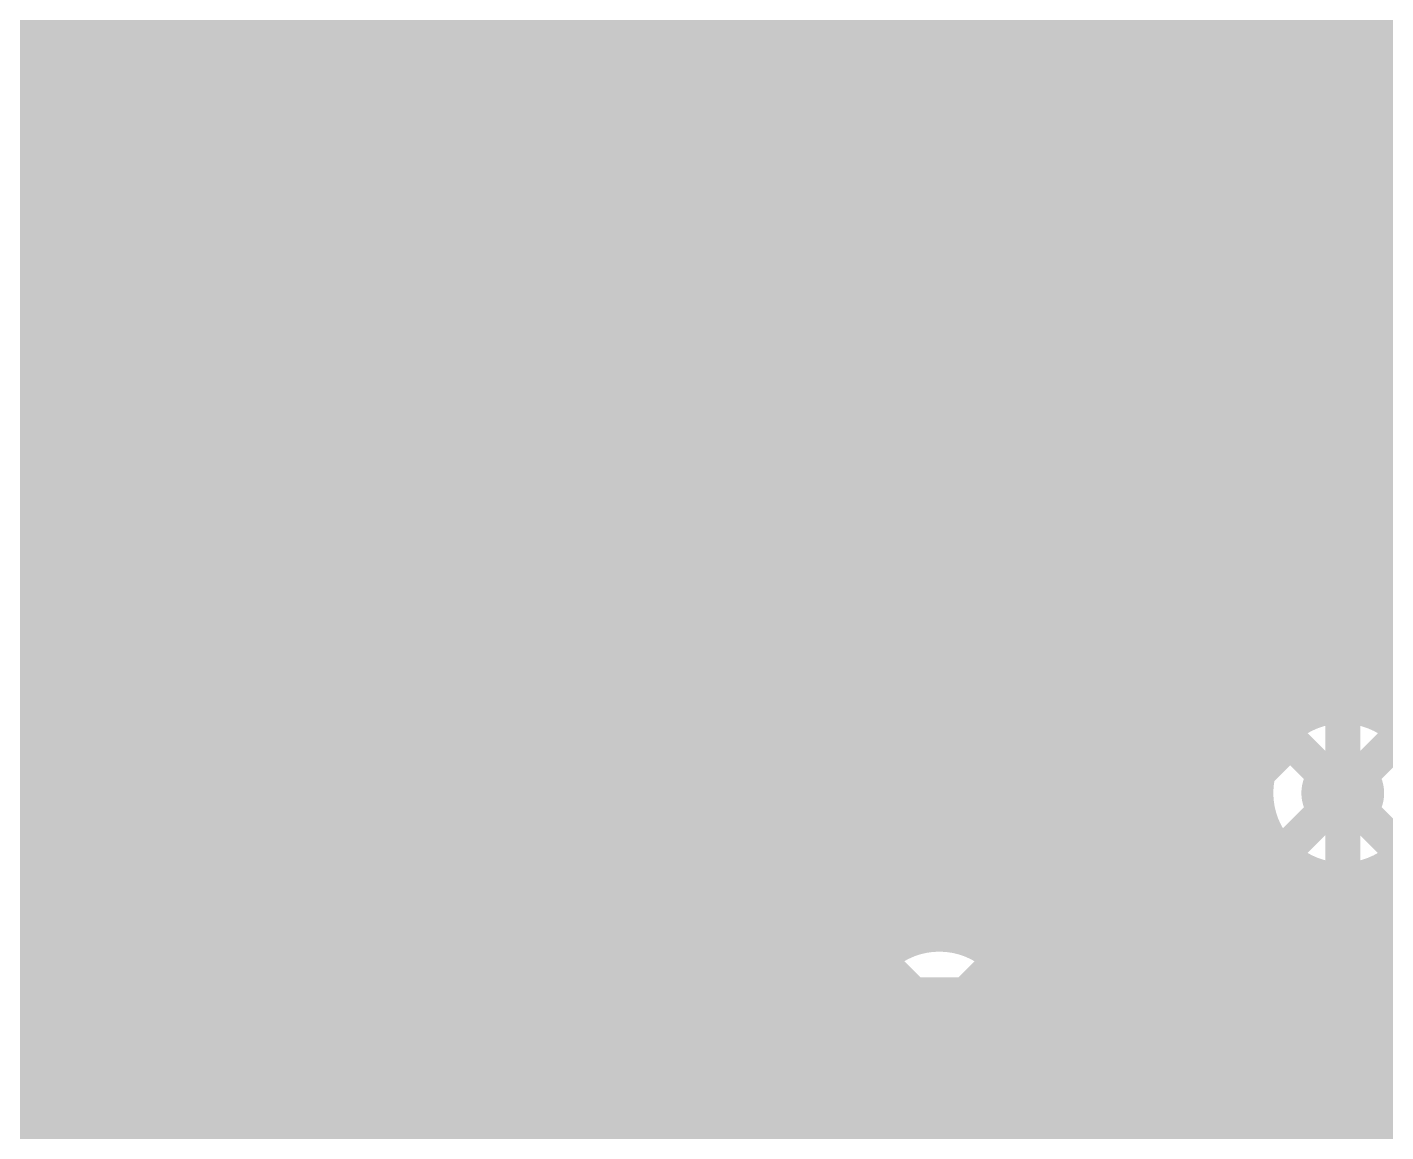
# Model space of a CAD drawing. Extents: x -3 to 92, y -53 to 125.
# Drawn here: x 30.22 to 40.06, y 110.45 to 118.45 of the extents above; entities that cross this region are included whole.
import ezdxf

# ---------------------------------------------------------------- set-up
doc = ezdxf.new("R2010")
doc.units = 0
doc.header["$MEASUREMENT"] = 0
doc.layers.get('0').update_dxf_attribs({"linetype": 'CONTINUOUS'})
for name, color, linetype in [('23-325-0_AST', 7, 'CONTINUOUS'), ('23-325-0_BOT', 7, 'CONTINUOUS'), ('23-325-0_DRD', 2, 'CONTINUOUS'), ('23-325-0_IN1', 4, 'CONTINUOUS'), ('23-325-0_IN2', 3, 'CONTINUOUS'), ('23-325-0_SMT', 10, 'CONTINUOUS'), ('23-325-0_SPT', 14, 'CONTINUOUS'), ('23-325-0_SST', 9, 'CONTINUOUS'), ('23-325-0_TOP', 12, 'CONTINUOUS'), ('THRUHOLE_TAP', 8, 'CONTINUOUS')]:
    doc.layers.add(name, color=color, linetype=linetype)

# ---------------------------------------------------------------- blocks, each defined once
blk = doc.blocks.new('ROUND_68')
at = {"const_width": 0.29972}
blk.add_lwpolyline([(-0.14986, 0, 1), (0.14986, 0, 1)], format="xyb", close=True, dxfattribs=at)
blk = doc.blocks.new('ROUND_78')
at = {"const_width": 0.29972}
blk.add_lwpolyline([(-0.14986, 0, 1), (0.14986, 0, 1)], format="xyb", close=True, dxfattribs=at)
blk = doc.blocks.new('RECTANGLE_81')
blk.add_solid([(0.40005, 0.29972), (0.40005, -0.29972), (-0.40005, 0.29972), (-0.40005, -0.29972)])
blk = doc.blocks.new('RECTANGLE_44')
blk.add_solid([(0.35052, 0.25019), (0.35052, -0.25019), (-0.35052, 0.25019), (-0.35052, -0.25019)])
blk = doc.blocks.new('ROUND_84')
at = {"const_width": 0.10033}
blk.add_lwpolyline([(-0.050164, 0, 1), (0.050164, 0, 1)], format="xyb", close=True, dxfattribs=at)

msp = doc.modelspace()

# ---------------------------------------------------------------- linework, layer by layer
at = {"layer": '23-325-0_AST'}
for points, const_width in [([(39.116, 118.491), (39.116, 118.01602), (38.43782, 118.25478), (38.43782, 118.37162), (39.45382, 118.37162)], 0.1524), ([(35.13582, 117.94998), (35.13582, 118.30558), (35.306, 118.364), (35.47618, 118.364), (35.64382, 118.30558), (35.64382, 117.94998), (35.47618, 117.88902), (35.306, 117.88902), (34.62782, 118.12778)], 0.1524), ([(37.38118, 117.88902), (37.54882, 117.94998), (37.54882, 118.30558), (37.38118, 118.364), (37.04082, 118.364), (36.87318, 118.24462), (36.87318, 117.88902), (36.53282, 117.88902), (36.53282, 118.364)], 0.1524), ([(31.19882, 118.17858), (31.03118, 118.237), (30.861, 118.237), (30.69082, 118.17858), (30.69082, 117.82298), (30.861, 117.76202), (31.03118, 117.76202), (31.19882, 117.82298), (31.19882, 118.17858), (31.369, 118.237), (31.53918, 118.237), (31.70682, 118.17858), (31.70682, 117.82298), (31.53918, 117.76202), (31.369, 117.76202), (31.19882, 117.82298)], 0.1524), ([(33.73882, 117.8814), (32.72282, 118.237), (32.72282, 117.76202)], 0.1524), ([(38.608, 117.6528), (38.43782, 117.59438), (38.43782, 117.23878), (38.608, 117.17782), (38.77818, 117.17782), (38.94582, 117.23878), (38.94582, 117.59438), (39.116, 117.6528), (39.28618, 117.6528), (39.45382, 117.59438), (39.45382, 117.23878), (39.28618, 117.17782)], 0.1524), ([(34.798, 117.5258), (34.62782, 117.46738), (34.62782, 117.11178), (34.798, 117.05082), (34.96818, 117.05082), (35.13582, 117.11178), (35.13582, 117.46738), (35.306, 117.5258), (35.47618, 117.5258), (35.64382, 117.46738), (35.64382, 117.11178), (35.47618, 117.05082)], 0.1524), ([(36.703, 117.5258), (36.53282, 117.46738), (36.53282, 117.11178), (36.703, 117.05082), (36.87318, 117.05082), (37.04082, 117.11178), (37.04082, 117.46738), (37.211, 117.5258), (37.38118, 117.5258), (37.54882, 117.46738), (37.54882, 117.11178), (37.38118, 117.05082)], 0.1524), ([(30.861, 117.3988), (30.69082, 117.34038), (30.69082, 116.98478), (30.861, 116.92382), (31.03118, 116.92382), (31.19882, 116.98478), (31.19882, 117.34038), (31.369, 117.3988), (31.53918, 117.3988), (31.70682, 117.34038), (31.70682, 116.98478), (31.53918, 116.92382)], 0.1524), ([(32.893, 117.3988), (32.72282, 117.34038), (32.72282, 116.98478), (32.893, 116.92382), (33.06318, 116.92382), (33.23082, 116.98478), (33.23082, 117.34038), (33.401, 117.3988), (33.57118, 117.3988), (33.73882, 117.34038), (33.73882, 116.98478), (33.57118, 116.92382)], 0.1524), ([(38.43782, 116.8146), (38.77818, 116.8146), (39.45382, 116.57838), (38.77818, 116.33962), (38.43782, 116.33962)], 0.1524), ([(34.62782, 116.6876), (34.96818, 116.6876), (35.64382, 116.45138), (34.96818, 116.21262), (34.62782, 116.21262)], 0.1524), ([(36.53282, 116.6876), (36.87318, 116.6876), (37.54882, 116.45138), (36.87318, 116.21262), (36.53282, 116.21262)], 0.1524), ([(30.69082, 116.5606), (31.03118, 116.5606), (31.70682, 116.32438), (31.03118, 116.08562), (30.69082, 116.08562)], 0.1524), ([(32.72282, 116.5606), (33.06318, 116.5606), (33.73882, 116.32438), (33.06318, 116.08562), (32.72282, 116.08562)], 0.1524), ([(38.43782, 115.9764), (38.43782, 115.50142)], 0.1524), ([(34.62782, 115.8494), (34.62782, 115.37442)], 0.1524), ([(36.53282, 115.8494), (36.53282, 115.37442)], 0.1524), ([(30.69082, 115.7224), (30.69082, 115.24742)], 0.1524), ([(32.72282, 115.7224), (32.72282, 115.24742)], 0.1524), ([(39.45382, 115.74018), (38.43782, 115.74018)], 0.1524), ([(35.64382, 115.61318), (34.62782, 115.61318)], 0.1524), ([(37.54882, 115.61318), (36.53282, 115.61318)], 0.1524), ([(31.70682, 115.48618), (30.69082, 115.48618)], 0.1524), ([(33.73882, 115.48618), (32.72282, 115.48618)], 0.1524), ([(30.607, 114.935), (30.607, 113.411), (31.623, 113.411), (31.623, 115.189), (30.734, 115.189), (30.607, 115.062), (30.607, 114.935)], 0.1524), ([(32.512, 114.935), (32.512, 113.411), (33.528, 113.411), (33.528, 115.189), (32.639, 115.189), (32.512, 115.062), (32.512, 114.935)], 0.1524), ([(34.417, 114.935), (34.417, 113.411), (35.433, 113.411), (35.433, 115.189), (34.544, 115.189), (34.417, 115.062), (34.417, 114.935)], 0.1524), ([(36.322, 114.935), (36.322, 113.411), (37.338, 113.411), (37.338, 115.189), (36.449, 115.189), (36.322, 115.062), (36.322, 114.935)], 0.1524), ([(38.227, 114.935), (38.227, 113.411), (39.243, 113.411), (39.243, 115.189), (38.354, 115.189), (38.227, 115.062), (38.227, 114.935)], 0.1524), ([(40.132, 114.935), (40.132, 113.411), (41.148, 113.411), (41.148, 115.189), (40.259, 115.189), (40.132, 115.062), (40.132, 114.935)], 0.1524), ([(34.81578, 110.91418), (34.81578, 111.93018), (34.6964, 111.76)], 0.1524), ([(32.5374, 111.93018), (32.06242, 111.93018)], 0.1524), ([(32.30118, 110.91418), (32.30118, 111.93018)], 0.1524), ([(33.3756, 111.93018), (33.3756, 111.58982), (33.13938, 110.91418), (32.90062, 111.58982), (32.90062, 111.93018)], 0.1524), ([(34.2138, 111.76), (34.15538, 111.93018), (33.79978, 111.93018), (33.73882, 111.76), (33.73882, 111.58982), (33.79978, 111.42218), (34.15538, 111.42218), (34.2138, 111.252), (34.2138, 111.08182), (34.15538, 110.91418), (33.79978, 110.91418), (33.73882, 111.08182)], 0.1524), ([(35.47618, 110.91418), (35.3568, 111.08182), (35.29838, 111.252), (35.29838, 111.58982), (35.3568, 111.76), (35.47618, 111.93018), (35.59302, 111.93018), (35.7124, 111.76), (35.77082, 111.58982), (35.77082, 111.252), (35.7124, 111.08182), (35.59302, 110.91418), (35.47618, 110.91418)], 0.1524), ([(34.93262, 110.91418), (34.6964, 110.91418)], 0.1524), ([(38.354, 110.7186), (42.164, 110.7186), (42.164, 107.696), (37.8206, 107.696), (37.8206, 110.1852), (38.354, 110.7186)], 0.20066)]:
    msp.add_lwpolyline(points, dxfattribs=dict(at, const_width=const_width))
at = {"layer": '23-325-0_BOT', "const_width": 0.254}
for points in [[(30.7594, 124.46), (30.7594, 106.1212)], [(30.988, 124.46), (30.988, 106.1212)], [(31.2166, 124.46), (31.2166, 106.22788)], [(31.4452, 124.46), (31.4452, 106.29138)], [(31.6738, 124.46), (31.6738, 106.26852)], [(31.9024, 124.46), (31.9024, 106.14406)], [(32.131, 124.46), (32.131, 63.6524)], [(32.3596, 124.46), (32.3596, 107.03306)], [(32.5882, 124.46), (32.5882, 107.15752)], [(32.8168, 124.46), (32.8168, 107.18038)], [(33.0454, 124.46), (33.0454, 107.11688)], [(33.274, 124.46), (33.274, 106.92384)], [(33.5026, 124.46), (33.5026, 104.5718)], [(33.7312, 124.46), (33.7312, 62.31636)], [(33.9598, 124.46), (33.9598, 62.54496)], [(34.1884, 124.46), (34.1884, 62.77356)], [(34.417, 124.46), (34.417, 63.00216)], [(34.6456, 124.46), (34.6456, 63.23076)], [(34.8742, 124.46), (34.8742, 63.41364)], [(35.1028, 124.46), (35.1028, 63.4492)], [(35.3314, 124.46), (35.3314, 63.4492)], [(35.56, 124.46), (35.56, 63.4492)], [(35.7886, 124.46), (35.7886, 63.4492)], [(36.0172, 124.46), (36.0172, 63.4492)], [(36.2458, 124.46), (36.2458, 111.48822)], [(36.4744, 124.46), (36.4744, 111.7727)], [(36.703, 124.46), (36.703, 111.86922)], [(36.9316, 124.46), (36.9316, 111.8743)], [(37.1602, 124.46), (37.1602, 111.78794)], [(37.3888, 124.46), (37.3888, 111.54156)], [(37.6174, 124.46), (37.6174, 66.88074)], [(37.846, 124.46), (37.846, 66.92392)], [(38.0746, 124.46), (38.0746, 66.88074)], [(38.3032, 124.46), (38.3032, 66.7258)], [(38.5318, 124.46), (38.5318, 73.8378)], [(38.7604, 124.46), (38.7604, 73.99274)], [(38.989, 124.46), (38.989, 74.05116)], [(39.2176, 124.46), (39.2176, 113.23828)], [(39.4462, 124.46), (39.4462, 113.45418)], [(39.6748, 124.46), (39.6748, 113.52784)], [(39.9034, 124.46), (39.9034, 113.5126)], [(40.132, 124.46), (40.132, 113.40338)], [(30.5308, 120.9929), (30.5308, 106.1212)], [(30.3022, 120.74906), (30.3022, 106.1212)], [(63.06312, 118.4148), (25.3492, 118.4148)], [(62.99962, 118.1862), (27.54122, 118.1862)], [(63.02248, 117.9576), (27.8257, 117.9576)], [(63.1444, 117.729), (27.92222, 117.729)], [(69.81698, 117.5004), (27.9273, 117.5004)], [(79.8068, 117.2718), (27.84094, 117.2718)], [(79.96428, 117.0432), (27.59456, 117.0432)], [(80.14208, 116.8146), (25.3492, 116.8146)], [(80.34274, 116.586), (25.3492, 116.586)], [(80.57134, 116.3574), (25.3492, 116.3574)], [(80.83296, 116.1288), (25.3492, 116.1288)], [(81.13522, 115.9002), (25.3492, 115.9002)], [(81.49336, 115.6716), (25.3492, 115.6716)], [(81.93786, 115.443), (25.3492, 115.443)], [(82.54492, 115.2144), (25.3492, 115.2144)], [(86.233, 114.9858), (25.3492, 114.9858)], [(63.95466, 114.7572), (25.3492, 114.7572)], [(63.80226, 114.5286), (25.3492, 114.5286)], [(63.75908, 114.3), (25.3492, 114.3)], [(63.80226, 114.0714), (25.3492, 114.0714)], [(56.0959, 113.8428), (25.3492, 113.8428)], [(55.85206, 113.6142), (25.3492, 113.6142)], [(39.3446, 113.3856), (25.3492, 113.3856)], [(55.7657, 113.3856), (40.15486, 113.3856)], [(39.17442, 113.157), (25.3492, 113.157)], [(39.12108, 112.9284), (25.3492, 112.9284)], [(39.751, 112.903), (39.751, 74.168), (38.989, 73.406)], [(39.1541, 112.6998), (25.3492, 112.6998)], [(39.2176, 112.56772), (39.2176, 74.27976)], [(39.29126, 112.4712), (25.3492, 112.4712)], [(39.2938, 112.46866), (39.2938, 74.35596)], [(39.2938, 112.2426), (25.3492, 112.2426)], [(39.2938, 112.014), (25.3492, 112.014)], [(36.49472, 111.7854), (25.3492, 111.7854)], [(39.2938, 111.7854), (37.16528, 111.7854)], [(36.27882, 111.5568), (25.3492, 111.5568)], [(39.2938, 111.5568), (37.38118, 111.5568)], [(36.20516, 111.3282), (25.3492, 111.3282)], [(39.2938, 111.3282), (37.45484, 111.3282)], [(36.21786, 111.0996), (25.3492, 111.0996)], [(39.2938, 111.0996), (37.4396, 111.0996)], [(36.2458, 111.01578), (36.2458, 63.4492)], [(37.3888, 110.9599), (37.3888, 66.7258)], [(36.32708, 110.871), (25.3492, 110.871)], [(39.2938, 110.871), (37.33038, 110.871)], [(36.4744, 110.7313), (36.4744, 63.4492)], [(37.1602, 110.71606), (37.1602, 63.17996)], [(36.66998, 110.6424), (25.3492, 110.6424)], [(36.703, 110.63478), (36.703, 63.4492)], [(36.9316, 110.6297), (36.9316, 63.38824)], [(39.2938, 110.6424), (36.98748, 110.6424)], [(39.2938, 110.4138), (25.3492, 110.4138)]]:
    msp.add_lwpolyline(points, dxfattribs=at)
for points in [[(39.751, 113.53292, 0.4142136), (39.12108, 112.903)], [(40.38092, 112.903, 0.4142136), (39.751, 113.53292)], [(39.12108, 112.903, 0.1922579), (39.29431, 112.46914)], [(36.83, 111.88192, 0.4142136), (36.20008, 111.252)], [(37.45992, 111.252, 0.4142136), (36.83, 111.88192)], [(36.20008, 111.252, 0.4142136), (36.83, 110.62208)], [(36.83, 110.62208, 0.4142136), (37.45992, 111.252)]]:
    msp.add_lwpolyline(points, format="xyb", dxfattribs=at)
at = {"layer": '23-325-0_DRD', "const_width": 0.254}
for points in [[(37.084, 113.538), (35.814, 112.268)], [(37.084, 112.268), (35.814, 113.538)], [(37.084, 113.538), (35.814, 112.268)], [(37.084, 112.268), (35.814, 113.538)], [(40.386, 113.538), (39.116, 112.268)], [(40.386, 112.268), (39.116, 113.538)], [(33.401, 113.411), (32.131, 112.141)], [(33.401, 112.141), (32.131, 113.411)], [(33.401, 113.411), (32.131, 112.141)], [(33.401, 112.141), (32.131, 113.411)], [(33.401, 113.411), (32.131, 112.141)], [(33.401, 112.141), (32.131, 113.411)], [(31.75, 113.284), (30.48, 112.014)], [(31.75, 112.014), (30.48, 113.284)], [(31.75, 113.284), (30.48, 112.014)], [(31.75, 112.014), (30.48, 113.284)], [(35.56, 113.284), (34.29, 112.014)], [(35.56, 112.014), (34.29, 113.284)], [(35.56, 113.284), (34.29, 112.014)], [(35.56, 112.014), (34.29, 113.284)], [(39.37, 113.284), (38.1, 112.014)], [(39.37, 112.014), (38.1, 113.284)], [(39.37, 113.284), (38.1, 112.014)], [(39.37, 112.014), (38.1, 113.284)], [(37.465, 111.887), (36.195, 110.617)], [(37.465, 110.617), (36.195, 111.887)]]:
    msp.add_lwpolyline(points, dxfattribs=at)
at = {"layer": '23-325-0_IN1', "const_width": 0.254}
for points in [[(30.2768, 124.46), (30.2768, 89.7128)], [(30.5054, 124.46), (30.5054, 112.80648)], [(30.734, 124.46), (30.734, 113.14938)], [(30.9626, 124.46), (30.9626, 113.2586)], [(31.1912, 124.46), (31.1912, 113.27384)], [(31.4198, 124.46), (31.4198, 113.20018)], [(31.6484, 124.46), (31.6484, 112.98428)], [(31.877, 124.46), (31.877, 106.16438)], [(32.1056, 124.46), (32.1056, 105.82148)], [(32.3342, 124.46), (32.3342, 113.2332)], [(32.5628, 124.46), (32.5628, 113.3729)], [(32.7914, 124.46), (32.7914, 113.40592)], [(33.02, 124.46), (33.02, 113.35258)], [(33.2486, 124.46), (33.2486, 113.17986)], [(33.4772, 124.46), (33.4772, 109.62894)], [(33.7058, 124.46), (33.7058, 109.38256)], [(33.9344, 124.46), (33.9344, 47.9552)], [(34.163, 124.46), (34.163, 47.9552)], [(34.3916, 124.46), (34.3916, 112.98428)], [(34.6202, 124.46), (34.6202, 113.20018)], [(34.8488, 124.46), (34.8488, 113.27384)], [(35.0774, 124.46), (35.0774, 113.2586)], [(35.306, 124.46), (35.306, 113.14938)], [(35.5346, 124.46), (35.5346, 112.80648)], [(35.7632, 124.46), (35.7632, 62.90818)], [(35.9918, 124.46), (35.9918, 113.3348)], [(36.2204, 124.46), (36.2204, 113.48974)], [(36.449, 124.46), (36.449, 113.53292)], [(36.6776, 124.46), (36.6776, 113.48974)], [(36.9062, 124.46), (36.9062, 113.3348)], [(37.1348, 124.46), (37.1348, 111.80318)], [(37.3634, 124.46), (37.3634, 111.58728)], [(37.592, 124.46), (37.592, 66.87058)], [(37.8206, 124.46), (37.8206, 66.92392)], [(38.0492, 124.46), (38.0492, 66.8909)], [(38.2778, 124.46), (38.2778, 113.0808)], [(38.5064, 124.46), (38.5064, 113.23574)], [(38.735, 124.46), (38.735, 113.27892)], [(38.9636, 124.46), (38.9636, 113.23574)], [(39.1922, 124.46), (39.1922, 113.19256)], [(39.4208, 124.46), (39.4208, 113.43894)], [(39.6494, 124.46), (39.6494, 113.5253)], [(39.878, 124.46), (39.878, 113.52022)], [(40.1066, 124.46), (40.1066, 113.4237)], [(63.06312, 118.4148), (17.69618, 118.4148)], [(62.99962, 118.1862), (27.54122, 118.1862)], [(63.02248, 117.9576), (27.8257, 117.9576)], [(63.1444, 117.729), (27.92222, 117.729)], [(69.81698, 117.5004), (27.9273, 117.5004)], [(86.36, 117.2718), (27.84094, 117.2718)], [(86.36, 117.0432), (27.59456, 117.0432)], [(86.36, 116.8146), (-2.413, 116.8146)], [(86.36, 116.586), (-2.413, 116.586)], [(86.36, 116.3574), (-2.413, 116.3574)], [(86.36, 116.1288), (-2.413, 116.1288)], [(86.36, 115.9002), (-2.413, 115.9002)], [(86.36, 115.6716), (22.24786, 115.6716)], [(86.36, 115.443), (22.42058, 115.443)], [(86.36, 115.2144), (22.47392, 115.2144)], [(86.36, 114.9858), (22.4409, 114.9858)], [(63.95466, 114.7572), (22.3012, 114.7572)], [(63.80226, 114.5286), (-2.413, 114.5286)], [(63.75908, 114.3), (-2.413, 114.3)], [(63.80226, 114.0714), (-2.413, 114.0714)], [(56.0959, 113.8428), (-2.413, 113.8428)], [(55.85206, 113.6142), (-2.413, 113.6142)], [(32.60598, 113.3856), (27.70886, 113.3856)], [(36.0426, 113.3856), (32.92348, 113.3856)], [(39.3446, 113.3856), (36.85286, 113.3856)], [(55.7657, 113.3856), (40.15486, 113.3856)], [(30.74162, 113.157), (29.58084, 113.157)], [(32.26308, 113.157), (31.48584, 113.157)], [(34.55162, 113.157), (33.26638, 113.157)], [(35.87242, 113.157), (35.29584, 113.157)], [(38.36162, 113.157), (37.02558, 113.157)], [(39.17442, 113.157), (39.10584, 113.157)], [(30.55112, 112.9284), (29.77388, 112.9284)], [(32.15386, 112.9284), (31.67888, 112.9284)], [(34.36112, 112.9284), (33.3756, 112.9284)], [(35.81908, 112.9284), (35.48888, 112.9284)], [(38.17112, 112.9284), (37.07892, 112.9284)], [(30.48762, 112.6998), (29.83738, 112.6998)], [(32.14116, 112.6998), (31.74238, 112.6998)], [(34.29762, 112.6998), (33.39084, 112.6998)], [(35.8521, 112.6998), (35.55238, 112.6998)], [(38.10762, 112.6998), (37.0459, 112.6998)], [(30.51048, 112.4712), (29.81452, 112.4712)], [(30.5054, 112.48898), (30.5054, 89.86774)], [(32.21482, 112.4712), (31.71952, 112.4712)], [(34.32048, 112.4712), (33.31718, 112.4712)], [(35.98926, 112.4712), (35.52952, 112.4712)], [(35.5346, 112.48898), (35.5346, 62.92342)], [(35.9918, 112.46866), (35.9918, 62.8523)], [(38.13048, 112.4712), (36.9062, 112.4712)], [(36.9062, 112.46866), (36.9062, 111.87684)], [(33.2486, 112.3696), (33.2486, 109.7153)], [(39.4208, 112.36706), (39.4208, 73.8632)], [(40.1066, 112.3823), (40.1066, 109.55528)], [(30.6324, 112.2426), (29.69006, 112.2426)], [(32.43072, 112.2426), (31.59506, 112.2426)], [(31.6484, 112.31372), (31.6484, 106.2736)], [(32.3342, 112.31626), (32.3342, 107.0102)], [(34.4424, 112.2426), (33.10128, 112.2426)], [(34.3916, 112.31372), (34.3916, 62.23)], [(38.2524, 112.2426), (35.40506, 112.2426)], [(36.2204, 112.31626), (36.2204, 111.40948)], [(36.449, 112.27308), (36.449, 111.75238)], [(36.6776, 112.31626), (36.6776, 111.8616)], [(73.4695, 112.2426), (39.21506, 112.2426)], [(39.6494, 112.2807), (39.6494, 51.0032)], [(39.878, 112.28578), (39.878, 51.0032)], [(30.734, 112.14608), (30.734, 89.91092)], [(32.5628, 112.1791), (32.5628, 109.32922)], [(32.7914, 112.14608), (32.7914, 109.6137)], [(33.02, 112.19942), (33.02, 109.71022)], [(35.306, 112.14608), (35.306, 62.90056)], [(38.2778, 112.21466), (38.2778, 66.7512)], [(39.1922, 112.21466), (39.1922, 74.0029)], [(30.9626, 112.03686), (30.9626, 105.99928)], [(31.4198, 112.09782), (31.4198, 106.28884)], [(34.6202, 112.09782), (34.6202, 62.5348)], [(35.0774, 112.03686), (35.0774, 62.83452)], [(38.5064, 112.06226), (38.5064, 73.80986)], [(38.9636, 112.06226), (38.9636, 74.03592)], [(73.54824, 112.014), (-2.413, 112.014)], [(31.1912, 112.02416), (31.1912, 106.21518)], [(34.8488, 112.02416), (34.8488, 62.71768)], [(38.735, 112.01908), (38.735, 73.98258)], [(36.49472, 111.7854), (-2.413, 111.7854)], [(73.71842, 111.7854), (37.16528, 111.7854)], [(36.27882, 111.5568), (-2.413, 111.5568)], [(60.88126, 111.5568), (37.38118, 111.5568)], [(36.20516, 111.3282), (21.78304, 111.3282)], [(60.7441, 111.3282), (37.45484, 111.3282)], [(36.21786, 111.0996), (21.97608, 111.0996)], [(36.2204, 111.09198), (36.2204, 62.74816)], [(60.71108, 111.0996), (37.4396, 111.0996)], [(36.32708, 110.871), (22.03958, 110.871)], [(60.76442, 110.871), (37.33038, 110.871)], [(37.3634, 110.91672), (37.3634, 66.69786)], [(36.449, 110.74908), (36.449, 62.58306)], [(37.1348, 110.70082), (37.1348, 62.5094)], [(36.66998, 110.6424), (22.01672, 110.6424)], [(36.6776, 110.63986), (36.6776, 62.31636)], [(36.9062, 110.62716), (36.9062, 62.18174)], [(60.9346, 110.6424), (36.98748, 110.6424)], [(72.40016, 110.4138), (21.89226, 110.4138)]]:
    msp.add_lwpolyline(points, dxfattribs=at)
for points in [[(36.449, 113.53292, 0.4142136), (35.81908, 112.903)], [(37.07892, 112.903, 0.4142136), (36.449, 113.53292)], [(39.751, 113.53292, 0.3165139), (39.15664, 113.11636)], [(40.38092, 112.903, 0.4142136), (39.751, 113.53292)], [(32.766, 113.40592, 0.4142136), (32.13608, 112.776)], [(32.766, 113.40592, 0.4142136), (32.13608, 112.776)], [(33.39592, 112.776, 0.4142136), (32.766, 113.40592)], [(33.39592, 112.776, 0.4142136), (32.766, 113.40592)], [(31.115, 113.27892, 0.4142136), (30.48508, 112.649)], [(31.115, 113.27892, 0.4142136), (30.48508, 112.649)], [(31.74492, 112.649, 0.4142136), (31.115, 113.27892)], [(31.74492, 112.649, 0.4142136), (31.115, 113.27892)], [(34.925, 113.27892, 0.4142136), (34.29508, 112.649)], [(35.55492, 112.649, 0.4142136), (34.925, 113.27892)], [(38.735, 113.27892, 0.4142136), (38.10508, 112.649)], [(39.15664, 113.11636, 0.1855916), (38.735, 113.27845)], [(35.81908, 112.903, 0.4142136), (36.449, 112.27308)], [(36.449, 112.27308, 0.4142136), (37.07892, 112.903)], [(39.751, 112.27308, 0.4142136), (40.38092, 112.903)], [(32.13608, 112.776, 0.4142136), (32.766, 112.14608)], [(32.13608, 112.776, 0.4142136), (32.766, 112.14608)], [(32.766, 112.14608, 0.4142136), (33.39592, 112.776)], [(32.766, 112.14608, 0.4142136), (33.39592, 112.776)], [(30.48508, 112.649, 0.4142136), (31.115, 112.01908)], [(30.48508, 112.649, 0.4142136), (31.115, 112.01908)], [(31.115, 112.01908, 0.4142136), (31.74492, 112.649)], [(31.115, 112.01908, 0.4142136), (31.74492, 112.649)], [(34.29508, 112.649, 0.4142136), (34.925, 112.01908)], [(34.925, 112.01908, 0.4142136), (35.55492, 112.649)], [(38.10508, 112.649, 0.4142136), (38.735, 112.01908)], [(38.735, 112.01908, 0.3161395), (39.32682, 112.43564)], [(39.32682, 112.43564, 0.1863644), (39.751, 112.27185)], [(36.83, 111.88192, 0.4142136), (36.20008, 111.252)], [(37.45992, 111.252, 0.4142136), (36.83, 111.88192)], [(36.20008, 111.252, 0.4142136), (36.83, 110.62208)], [(36.83, 110.62208, 0.4142136), (37.45992, 111.252)]]:
    msp.add_lwpolyline(points, format="xyb", dxfattribs=at)
at = {"layer": '23-325-0_IN2'}
for points, const_width in [([(27.305, 117.602), (40.767, 117.602), (45.085, 113.284), (56.388, 113.284)], 1.016), ([(21.844, 115.189), (41.402, 115.189), (45.466, 111.125), (61.341, 111.125)], 1.016), ([(20.32, 107.95), (30.226, 107.95), (33.528, 111.252), (36.83, 111.252)], 0.635)]:
    msp.add_lwpolyline(points, dxfattribs=dict(at, const_width=const_width))
at = {"layer": '23-325-0_SPT', "const_width": 0.127}
for points in [[(31.41472, 114.80038), (30.81528, 114.80038), (30.81528, 114.50066)], [(30.91688, 114.80038), (30.91688, 114.50066)], [(31.03118, 114.80038), (31.03118, 114.50066)], [(31.14548, 114.80038), (31.14548, 114.50066)], [(31.25978, 114.80038), (31.25978, 114.50066)], [(31.37408, 114.80038), (31.37408, 114.50066)], [(31.41472, 114.80038), (31.41472, 114.50066)], [(33.31972, 114.80038), (32.72028, 114.80038), (32.72028, 114.50066)], [(32.82188, 114.80038), (32.82188, 114.50066)], [(32.93618, 114.80038), (32.93618, 114.50066)], [(33.05048, 114.80038), (33.05048, 114.50066)], [(33.16478, 114.80038), (33.16478, 114.50066)], [(33.27908, 114.80038), (33.27908, 114.50066)], [(33.31972, 114.80038), (33.31972, 114.50066)], [(35.22472, 114.80038), (34.62528, 114.80038), (34.62528, 114.50066)], [(34.72688, 114.80038), (34.72688, 114.50066)], [(34.84118, 114.80038), (34.84118, 114.50066)], [(34.95548, 114.80038), (34.95548, 114.50066)], [(35.06978, 114.80038), (35.06978, 114.50066)], [(35.18408, 114.80038), (35.18408, 114.50066)], [(35.22472, 114.80038), (35.22472, 114.50066)], [(37.12972, 114.80038), (36.53028, 114.80038), (36.53028, 114.50066)], [(36.63188, 114.80038), (36.63188, 114.50066)], [(36.74618, 114.80038), (36.74618, 114.50066)], [(36.86048, 114.80038), (36.86048, 114.50066)], [(36.97478, 114.80038), (36.97478, 114.50066)], [(37.08908, 114.80038), (37.08908, 114.50066)], [(37.12972, 114.80038), (37.12972, 114.50066)], [(39.03472, 114.80038), (38.43528, 114.80038), (38.43528, 114.50066)], [(38.53688, 114.80038), (38.53688, 114.50066)], [(38.65118, 114.80038), (38.65118, 114.50066)], [(38.76548, 114.80038), (38.76548, 114.50066)], [(38.87978, 114.80038), (38.87978, 114.50066)], [(38.99408, 114.80038), (38.99408, 114.50066)], [(39.03472, 114.80038), (39.03472, 114.50066)], [(31.41472, 114.71656), (30.81528, 114.71656)], [(33.31972, 114.71656), (32.72028, 114.71656)], [(35.22472, 114.71656), (34.62528, 114.71656)], [(37.12972, 114.71656), (36.53028, 114.71656)], [(39.03472, 114.71656), (38.43528, 114.71656)], [(31.41472, 114.60226), (30.81528, 114.60226)], [(33.31972, 114.60226), (32.72028, 114.60226)], [(35.22472, 114.60226), (34.62528, 114.60226)], [(37.12972, 114.60226), (36.53028, 114.60226)], [(39.03472, 114.60226), (38.43528, 114.60226)], [(31.41472, 114.50066), (30.81528, 114.50066)], [(33.31972, 114.50066), (32.72028, 114.50066)], [(35.22472, 114.50066), (34.62528, 114.50066)], [(37.12972, 114.50066), (36.53028, 114.50066)], [(39.03472, 114.50066), (38.43528, 114.50066)], [(30.81528, 114.09934), (30.81528, 113.79962)], [(31.41472, 114.09934), (30.81528, 114.09934)], [(31.41472, 114.09934), (31.41472, 113.79962), (30.81528, 113.79962)], [(30.91688, 114.09934), (30.91688, 113.79962)], [(31.03118, 114.09934), (31.03118, 113.79962)], [(31.14548, 114.09934), (31.14548, 113.79962)], [(31.25978, 114.09934), (31.25978, 113.79962)], [(31.37408, 114.09934), (31.37408, 113.79962)], [(32.72028, 114.09934), (32.72028, 113.79962)], [(33.31972, 114.09934), (32.72028, 114.09934)], [(33.31972, 114.09934), (33.31972, 113.79962), (32.72028, 113.79962)], [(32.82188, 114.09934), (32.82188, 113.79962)], [(32.93618, 114.09934), (32.93618, 113.79962)], [(33.05048, 114.09934), (33.05048, 113.79962)], [(33.16478, 114.09934), (33.16478, 113.79962)], [(33.27908, 114.09934), (33.27908, 113.79962)], [(34.62528, 114.09934), (34.62528, 113.79962)], [(35.22472, 114.09934), (34.62528, 114.09934)], [(35.22472, 114.09934), (35.22472, 113.79962), (34.62528, 113.79962)], [(34.72688, 114.09934), (34.72688, 113.79962)], [(34.84118, 114.09934), (34.84118, 113.79962)], [(34.95548, 114.09934), (34.95548, 113.79962)], [(35.06978, 114.09934), (35.06978, 113.79962)], [(35.18408, 114.09934), (35.18408, 113.79962)], [(36.53028, 114.09934), (36.53028, 113.79962)], [(37.12972, 114.09934), (36.53028, 114.09934)], [(37.12972, 114.09934), (37.12972, 113.79962), (36.53028, 113.79962)], [(36.63188, 114.09934), (36.63188, 113.79962)], [(36.74618, 114.09934), (36.74618, 113.79962)], [(36.86048, 114.09934), (36.86048, 113.79962)], [(36.97478, 114.09934), (36.97478, 113.79962)], [(37.08908, 114.09934), (37.08908, 113.79962)], [(38.43528, 114.09934), (38.43528, 113.79962)], [(39.03472, 114.09934), (38.43528, 114.09934)], [(39.03472, 114.09934), (39.03472, 113.79962), (38.43528, 113.79962)], [(38.53688, 114.09934), (38.53688, 113.79962)], [(38.65118, 114.09934), (38.65118, 113.79962)], [(38.76548, 114.09934), (38.76548, 113.79962)], [(38.87978, 114.09934), (38.87978, 113.79962)], [(38.99408, 114.09934), (38.99408, 113.79962)], [(31.41472, 114.01552), (30.81528, 114.01552)], [(33.31972, 114.01552), (32.72028, 114.01552)], [(35.22472, 114.01552), (34.62528, 114.01552)], [(37.12972, 114.01552), (36.53028, 114.01552)], [(39.03472, 114.01552), (38.43528, 114.01552)], [(31.41472, 113.90122), (30.81528, 113.90122)], [(33.31972, 113.90122), (32.72028, 113.90122)], [(35.22472, 113.90122), (34.62528, 113.90122)], [(37.12972, 113.90122), (36.53028, 113.90122)], [(39.03472, 113.90122), (38.43528, 113.90122)]]:
    msp.add_lwpolyline(points, dxfattribs=at)
at = {"layer": '23-325-0_SST'}
for points, const_width in [([(33.98266, 118.745, 0.4142136), (34.163, 118.56466)], 0.254), ([(34.163, 118.56466, 0.4142136), (34.34334, 118.745)], 0.254), ([(36.6649, 110.89894, 0.4142136), (36.48456, 110.7186)], 0.1524), ([(36.8427, 110.7186, 0.4142136), (36.6649, 110.8964)], 0.1524), ([(36.48456, 110.7186, 0.4142136), (36.6649, 110.53826)], 0.1524), ([(36.6649, 110.5408, 0.4142136), (36.8427, 110.7186)], 0.1524)]:
    msp.add_lwpolyline(points, format="xyb", dxfattribs=dict(at, const_width=const_width))
for points, const_width in [([(38.989, 118.491), (38.989, 118.01602), (38.31082, 118.25478), (38.31082, 118.37162), (39.32682, 118.37162)], 0.1524), ([(33.48482, 118.0084), (32.46882, 118.364), (32.46882, 117.88902)], 0.1524), ([(31.07182, 118.30558), (30.90418, 118.364), (30.734, 118.364), (30.56382, 118.30558), (30.56382, 117.94998), (30.734, 117.88902), (30.90418, 117.88902), (31.07182, 117.94998), (31.07182, 118.30558), (31.242, 118.364), (31.41218, 118.364), (31.57982, 118.30558), (31.57982, 117.94998), (31.41218, 117.88902), (31.242, 117.88902), (31.07182, 117.94998)], 0.1524), ([(34.88182, 117.94998), (34.88182, 118.30558), (35.052, 118.364), (35.22218, 118.364), (35.38982, 118.30558), (35.38982, 117.94998), (35.22218, 117.88902), (35.052, 117.88902), (34.37382, 118.12778)], 0.1524), ([(37.25418, 117.88902), (37.42182, 117.94998), (37.42182, 118.30558), (37.25418, 118.364), (36.91382, 118.364), (36.74618, 118.24462), (36.74618, 117.88902), (36.40582, 117.88902), (36.40582, 118.364)], 0.1524), ([(38.481, 117.6528), (38.31082, 117.59438), (38.31082, 117.23878), (38.481, 117.17782), (38.65118, 117.17782), (38.81882, 117.23878), (38.81882, 117.59438), (38.989, 117.6528), (39.15918, 117.6528), (39.32682, 117.59438), (39.32682, 117.23878), (39.15918, 117.17782)], 0.1524), ([(30.734, 117.5258), (30.56382, 117.46738), (30.56382, 117.11178), (30.734, 117.05082), (30.90418, 117.05082), (31.07182, 117.11178), (31.07182, 117.46738), (31.242, 117.5258), (31.41218, 117.5258), (31.57982, 117.46738), (31.57982, 117.11178), (31.41218, 117.05082)], 0.1524), ([(32.639, 117.5258), (32.46882, 117.46738), (32.46882, 117.11178), (32.639, 117.05082), (32.80918, 117.05082), (32.97682, 117.11178), (32.97682, 117.46738), (33.147, 117.5258), (33.31718, 117.5258), (33.48482, 117.46738), (33.48482, 117.11178), (33.31718, 117.05082)], 0.1524), ([(34.544, 117.5258), (34.37382, 117.46738), (34.37382, 117.11178), (34.544, 117.05082), (34.71418, 117.05082), (34.88182, 117.11178), (34.88182, 117.46738), (35.052, 117.5258), (35.22218, 117.5258), (35.38982, 117.46738), (35.38982, 117.11178), (35.22218, 117.05082)], 0.1524), ([(36.576, 117.5258), (36.40582, 117.46738), (36.40582, 117.11178), (36.576, 117.05082), (36.74618, 117.05082), (36.91382, 117.11178), (36.91382, 117.46738), (37.084, 117.5258), (37.25418, 117.5258), (37.42182, 117.46738), (37.42182, 117.11178), (37.25418, 117.05082)], 0.1524), ([(38.31082, 116.8146), (38.65118, 116.8146), (39.32682, 116.57838), (38.65118, 116.33962), (38.31082, 116.33962)], 0.1524), ([(30.56382, 116.6876), (30.90418, 116.6876), (31.57982, 116.45138), (30.90418, 116.21262), (30.56382, 116.21262)], 0.1524), ([(32.46882, 116.6876), (32.80918, 116.6876), (33.48482, 116.45138), (32.80918, 116.21262), (32.46882, 116.21262)], 0.1524), ([(34.37382, 116.6876), (34.71418, 116.6876), (35.38982, 116.45138), (34.71418, 116.21262), (34.37382, 116.21262)], 0.1524), ([(36.40582, 116.6876), (36.74618, 116.6876), (37.42182, 116.45138), (36.74618, 116.21262), (36.40582, 116.21262)], 0.1524), ([(38.31082, 115.9764), (38.31082, 115.50142)], 0.1524), ([(30.56382, 115.8494), (30.56382, 115.37442)], 0.1524), ([(32.46882, 115.8494), (32.46882, 115.37442)], 0.1524), ([(34.37382, 115.8494), (34.37382, 115.37442)], 0.1524), ([(36.40582, 115.8494), (36.40582, 115.37442)], 0.1524), ([(39.32682, 115.74018), (38.31082, 115.74018)], 0.1524), ([(31.57982, 115.61318), (30.56382, 115.61318)], 0.1524), ([(33.48482, 115.61318), (32.46882, 115.61318)], 0.1524), ([(35.38982, 115.61318), (34.37382, 115.61318)], 0.1524), ([(37.42182, 115.61318), (36.40582, 115.61318)], 0.1524), ([(30.607, 114.935), (30.607, 115.062), (30.734, 115.189), (31.623, 115.189), (31.623, 113.411), (30.607, 113.411), (30.607, 114.935)], 0.1524), ([(32.512, 114.935), (32.512, 115.062), (32.639, 115.189), (33.528, 115.189), (33.528, 113.411), (32.512, 113.411), (32.512, 114.935)], 0.1524), ([(34.417, 114.935), (34.417, 115.062), (34.544, 115.189), (35.433, 115.189), (35.433, 113.411), (34.417, 113.411), (34.417, 114.935)], 0.1524), ([(36.322, 114.935), (36.322, 115.062), (36.449, 115.189), (37.338, 115.189), (37.338, 113.411), (36.322, 113.411), (36.322, 114.935)], 0.1524), ([(38.227, 114.935), (38.227, 115.062), (38.354, 115.189), (39.243, 115.189), (39.243, 113.411), (38.227, 113.411), (38.227, 114.935)], 0.1524), ([(40.132, 114.935), (40.132, 115.062), (40.259, 115.189), (41.148, 115.189), (41.148, 113.411), (40.132, 113.411), (40.132, 114.935)], 0.1524), ([(39.85006, 112.13338), (39.85006, 111.28756), (39.79164, 111.11738), (39.43604, 111.11738), (39.37762, 111.28756), (39.37762, 112.13338)], 0.1524), ([(36.58616, 110.88116), (36.58616, 110.55858)], 0.1524), ([(36.72332, 110.88878), (36.72332, 110.55096)], 0.1524), ([(36.83254, 110.77956), (36.49472, 110.77956)], 0.1524), ([(38.354, 110.7186), (42.164, 110.7186), (42.164, 107.696), (37.8206, 107.696), (37.8206, 110.1852), (38.354, 110.7186)], 0.20066), ([(36.82492, 110.6424), (36.50234, 110.6424)], 0.1524), ([(31.89478, 109.39018), (31.89478, 110.40618), (31.7754, 110.236)], 0.1524), ([(30.4546, 110.40618), (30.4546, 110.06582), (30.21838, 109.39018), (29.97962, 110.06582), (29.97962, 110.40618)], 0.1524), ([(31.2928, 110.236), (31.23438, 110.40618), (30.87878, 110.40618), (30.81782, 110.236), (30.81782, 110.06582), (30.87878, 109.89818), (31.23438, 109.89818), (31.2928, 109.728), (31.2928, 109.55782), (31.23438, 109.39018), (30.87878, 109.39018), (30.81782, 109.55782)], 0.1524), ([(32.55518, 109.39018), (32.4358, 109.55782), (32.37738, 109.728), (32.37738, 110.06582), (32.4358, 110.236), (32.55518, 110.40618), (32.67202, 110.40618), (32.7914, 110.236), (32.84982, 110.06582), (32.84982, 109.728), (32.7914, 109.55782), (32.67202, 109.39018), (32.55518, 109.39018)], 0.1524)]:
    msp.add_lwpolyline(points, dxfattribs=dict(at, const_width=const_width))
at = {"layer": '23-325-0_TOP'}
for points, const_width in [([(33.5788, 119.00408), (34.54908, 117.983), (39.37, 117.983), (39.37, 119.6086)], 0.254), ([(43.18, 116.205), (42.545, 116.205), (40.767, 117.983), (39.37, 117.983), (39.37, 119.6086)], 0.254), ([(31.115, 114.69878), (31.115, 114.808), (30.57906, 115.34394), (30.57906, 119.00408)], 0.254), ([(33.02, 114.69878), (33.02, 114.808), (31.07944, 116.74856), (31.07944, 119.00408)], 0.254), ([(34.925, 114.69878), (34.43478, 114.69878), (34.14268, 114.69878), (31.57982, 117.26418), (31.57982, 119.00408)], 0.254), ([(36.83, 114.69878), (35.57778, 115.951), (33.655, 115.951), (32.07766, 117.5258), (32.07766, 119.00408)], 0.254), ([(32.57804, 119.00408), (32.57804, 117.78996), (33.909, 116.459), (36.83, 116.459), (38.58768, 114.69878), (38.735, 114.69878)], 0.254), ([(40.64, 114.69878), (38.37178, 116.967), (34.163, 116.967), (33.07842, 118.05158), (33.07842, 119.00408)], 0.254), ([(33.72612, 118.1862), (33.58896, 118.1862)], 0.254), ([(33.73628, 118.1735), (33.60166, 118.1735)], 0.254), ([(33.60166, 118.1735), (34.35096, 117.4242)], 0.254), ([(33.7058, 118.1735), (33.7058, 118.06936)], 0.254), ([(33.73628, 118.1735), (34.2138, 117.67058)], 0.254), ([(33.94202, 117.9576), (33.81756, 117.9576)], 0.254), ([(33.9344, 117.96522), (33.9344, 117.84076)], 0.254), ([(34.16046, 117.729), (34.04616, 117.729)], 0.254), ([(34.163, 117.72646), (34.163, 117.61216)], 0.254), ([(34.3916, 117.55374), (34.3916, 117.4242)], 0.254), ([(40.6019, 117.5004), (34.27476, 117.5004)], 0.254), ([(39.37, 117.5258), (34.54908, 117.5258)], 0.254), ([(34.6202, 117.5258), (34.6202, 117.4242)], 0.254), ([(34.8488, 117.5258), (34.8488, 117.4242)], 0.254), ([(35.0774, 117.5258), (35.0774, 117.4242)], 0.254), ([(35.306, 117.5258), (35.306, 117.4242)], 0.254), ([(35.5346, 117.5258), (35.5346, 117.4242)], 0.254), ([(35.7632, 117.5258), (35.7632, 117.4242)], 0.254), ([(35.9918, 117.5258), (35.9918, 117.4242)], 0.254), ([(36.2204, 117.5258), (36.2204, 117.4242)], 0.254), ([(36.449, 117.5258), (36.449, 117.4242)], 0.254), ([(36.6776, 117.5258), (36.6776, 117.4242)], 0.254), ([(36.9062, 117.5258), (36.9062, 117.4242)], 0.254), ([(37.1348, 117.5258), (37.1348, 117.4242)], 0.254), ([(37.3634, 117.5258), (37.3634, 117.4242)], 0.254), ([(37.592, 117.5258), (37.592, 117.4242)], 0.254), ([(37.8206, 117.5258), (37.8206, 117.4242)], 0.254), ([(38.0492, 117.5258), (38.0492, 117.4242)], 0.254), ([(38.2778, 117.5258), (38.2778, 117.4242)], 0.254), ([(38.5064, 117.5258), (38.5064, 117.40388)], 0.254), ([(38.735, 117.5258), (38.735, 117.25148)], 0.254), ([(38.9636, 117.5258), (38.9636, 117.02288)], 0.254), ([(39.1922, 117.5258), (39.1922, 116.79428)], 0.254), ([(40.5765, 117.5258), (39.37, 117.5258)], 0.254), ([(39.4208, 117.5258), (39.4208, 116.56568)], 0.254), ([(39.6494, 117.5258), (39.6494, 116.33708)], 0.254), ([(39.878, 117.5258), (39.878, 116.10848)], 0.254), ([(40.1066, 117.5258), (40.1066, 115.87988)], 0.254), ([(38.37178, 117.4242), (34.35096, 117.4242)], 0.254), ([(38.69944, 117.28704), (40.70604, 115.28044)], 0.254), ([(40.8305, 117.2718), (38.71468, 117.2718)], 0.254), ([(41.0591, 117.0432), (38.94328, 117.0432)], 0.254), ([(41.2877, 116.8146), (39.17188, 116.8146)], 0.254), ([(41.4528, 116.586), (39.40048, 116.586)], 0.254), ([(43.18, 116.205), (43.18, 114.3), (40.132, 111.252), (36.83, 111.252), (36.83, 109.8804), (36.8554, 109.855)], 0.635), ([(41.4528, 116.3574), (39.62908, 116.3574)], 0.254), ([(31.03626, 116.14404), (32.33928, 114.84102)], 0.254), ([(31.03626, 116.14404), (31.03626, 115.5319), (31.29026, 115.28044)], 0.254), ([(41.4528, 116.1288), (39.85768, 116.1288)], 0.254), ([(31.1912, 115.9891), (31.1912, 115.37696)], 0.254), ([(31.2801, 115.9002), (31.03626, 115.9002)], 0.254), ([(41.4528, 115.9002), (40.08628, 115.9002)], 0.254), ([(31.5087, 115.6716), (31.03626, 115.6716)], 0.254), ([(31.4198, 115.7605), (31.4198, 115.28044)], 0.254), ([(31.6484, 115.5319), (31.6484, 115.28044)], 0.254), ([(31.7373, 115.443), (31.12516, 115.443)], 0.254), ([(31.79572, 115.28044), (31.29026, 115.28044)], 0.254), ([(31.79572, 115.28044), (31.79572, 114.48034)], 0.254), ([(31.877, 115.3033), (31.877, 111.51616)], 0.254), ([(31.9659, 115.2144), (31.79572, 115.2144)], 0.254), ([(32.1945, 114.9858), (31.79572, 114.9858)], 0.254), ([(32.1056, 115.0747), (32.1056, 111.74476)], 0.254), ([(32.3342, 114.8461), (32.3342, 111.97336)], 0.254), ([(32.33928, 114.84102), (32.33928, 114.48034)], 0.254), ([(36.83, 114.69878), (36.21278, 114.69878), (35.814, 114.3), (35.814, 112.395), (34.798, 111.379), (33.147, 111.379), (29.718, 107.95), (29.718, 104.267), (27.432, 101.981), (22.606, 101.981), (17.145, 107.442), (6.731, 107.442), (6.223, 107.95), (4.064, 107.95), (3.302, 107.188), (3.302, 71.628), (8.1788, 66.7512), (8.1788, 66.675)], 0.254), ([(38.735, 114.69878), (38.58768, 114.69878), (38.24478, 114.69878), (37.973, 114.427), (37.973, 113.411), (35.433, 110.871), (33.782, 110.871), (30.353, 107.442), (30.353, 104.14), (27.686, 101.473), (22.098, 101.473), (16.637, 106.934), (6.477, 106.934), (6.096, 107.315), (4.826, 107.315)], 0.254), ([(34.925, 114.69878), (34.43478, 114.69878), (33.782, 114.046), (33.782, 112.776), (29.083, 108.077), (29.083, 104.394), (27.686, 102.997), (27.305, 102.997)], 0.254), ([(31.115, 114.69878), (30.33268, 114.69878), (29.972, 114.3381), (29.972, 111.633), (27.305, 108.966), (27.305, 104.775)], 0.254), ([(32.33928, 114.7572), (31.79572, 114.7572)], 0.254), ([(40.64, 114.69878), (40.27678, 114.69878), (39.751, 114.173), (39.751, 112.903)], 0.254), ([(32.33928, 114.5286), (31.79572, 114.5286)], 0.254), ([(31.79572, 114.48034), (31.79572, 114.11966)], 0.254), ([(32.33928, 114.48034), (32.33928, 114.11966)], 0.254), ([(32.33928, 114.3), (31.79572, 114.3)], 0.254), ([(30.4292, 114.1476), (30.4292, 111.633)], 0.254), ([(30.43428, 114.15522), (30.43428, 114.11966)], 0.254), ([(30.43428, 114.11966), (30.43428, 113.31956)], 0.254), ([(31.79572, 114.11966), (31.79572, 113.31956)], 0.254), ([(32.33928, 114.11966), (32.33928, 113.31956)], 0.254), ([(32.33928, 114.0714), (31.79572, 114.0714)], 0.254), ([(31.115, 112.649), (31.115, 113.89868), (31.115, 112.649)], 0.254), ([(31.79572, 113.89868), (31.115, 113.89868)], 0.254), ([(31.115, 113.31956), (31.115, 113.89868)], 0.254), ([(32.33928, 113.89868), (33.02, 113.89868)], 0.254), ([(33.02, 113.89868), (33.02, 113.03), (32.766, 112.776)], 0.254), ([(33.02, 113.89868), (33.02, 113.03), (32.766, 112.776)], 0.254), ([(32.766, 112.776), (33.02, 113.03), (33.02, 113.89868)], 0.254), ([(33.02, 113.31956), (33.02, 113.89868)], 0.254), ([(34.925, 112.649), (34.925, 113.89868)], 0.254), ([(34.925, 112.649), (34.925, 113.89868)], 0.254), ([(34.925, 113.31956), (34.925, 113.89868)], 0.254), ([(36.83, 113.89868), (36.83, 113.284), (36.449, 112.903)], 0.254), ([(36.83, 113.89868), (36.83, 113.284), (36.449, 112.903)], 0.254), ([(36.83, 113.31956), (36.83, 113.89868)], 0.254), ([(38.735, 112.649), (38.735, 113.89868)], 0.254), ([(38.735, 112.649), (38.735, 113.89868)], 0.254), ([(38.735, 113.31956), (38.735, 113.89868)], 0.254), ([(32.33928, 113.8428), (31.79572, 113.8428)], 0.254), ([(34.2392, 113.8555), (34.2392, 112.776)], 0.254), ([(34.24428, 113.86312), (34.24428, 113.31956)], 0.254), ([(32.33928, 113.6142), (31.79572, 113.6142)], 0.254), ([(31.79572, 113.31956), (30.43428, 113.31956)], 0.254), ([(30.5054, 113.31956), (30.5054, 110.14456)], 0.254), ([(30.734, 113.31956), (30.734, 110.37316)], 0.254), ([(30.9626, 113.31956), (30.9626, 110.60176)], 0.254), ([(31.1912, 113.31956), (31.1912, 110.83036)], 0.254), ([(31.4198, 113.31956), (31.4198, 111.05896)], 0.254), ([(31.6484, 113.31956), (31.6484, 111.28756)], 0.254), ([(32.33928, 113.3856), (31.79572, 113.3856)], 0.254), ([(33.3248, 113.31956), (32.33928, 113.31956)], 0.254), ([(32.5628, 113.31956), (32.5628, 112.20196)], 0.254), ([(32.7914, 113.31956), (32.7914, 112.43056)], 0.254), ([(33.02, 113.31956), (33.02, 112.65916)], 0.254), ([(33.2486, 113.31956), (33.2486, 112.88776)], 0.254), ([(33.3248, 113.31956), (33.3248, 112.96396)], 0.254), ([(35.3568, 113.31956), (34.24428, 113.31956)], 0.254), ([(34.3916, 113.31956), (34.3916, 111.8362)], 0.254), ([(34.6202, 113.31956), (34.6202, 111.84636)], 0.254), ([(34.8488, 113.31956), (34.8488, 112.07496)], 0.254), ([(35.0774, 113.31956), (35.0774, 112.30356)], 0.254), ([(35.306, 113.31956), (35.306, 112.53216)], 0.254), ([(35.3568, 113.31956), (35.3568, 112.58296)], 0.254), ([(37.23386, 113.31956), (36.26866, 112.35436)], 0.254), ([(37.23386, 113.31956), (36.2712, 113.31956)], 0.254), ([(36.2712, 113.31956), (36.2712, 112.395)], 0.254), ([(36.449, 113.31956), (36.449, 112.53216)], 0.254), ([(36.6776, 113.31956), (36.6776, 112.76076)], 0.254), ([(36.9062, 113.31956), (36.9062, 112.98936)], 0.254), ([(37.1348, 113.31956), (37.1348, 113.21796)], 0.254), ([(39.27856, 113.31956), (38.42004, 113.31956)], 0.254), ([(38.5064, 113.31956), (38.5064, 111.8997)], 0.254), ([(38.735, 113.31956), (38.735, 111.8997)], 0.254), ([(38.9636, 113.31956), (38.9636, 111.8997)], 0.254), ([(39.1922, 113.31956), (39.1922, 113.19256)], 0.254), ([(41.28262, 113.31956), (39.86276, 111.8997)], 0.254), ([(33.3248, 113.157), (30.4292, 113.157)], 0.254), ([(35.3568, 113.157), (34.2392, 113.157)], 0.254), ([(37.0713, 113.157), (36.2712, 113.157)], 0.254), ([(39.17442, 113.157), (38.35146, 113.157)], 0.254), ([(38.29558, 113.08842), (37.10686, 111.8997)], 0.254), ([(38.2778, 113.0681), (38.2778, 111.8997)], 0.254), ([(33.3248, 112.96396), (28.76296, 108.40466)], 0.254), ([(33.2867, 112.9284), (30.4292, 112.9284)], 0.254), ([(35.3568, 112.9284), (34.2392, 112.9284)], 0.254), ([(36.8427, 112.9284), (36.2712, 112.9284)], 0.254), ([(39.12108, 112.9284), (38.13556, 112.9284)], 0.254), ([(38.0492, 112.8395), (38.0492, 111.8997)], 0.254), ([(33.0581, 112.6998), (30.4292, 112.6998)], 0.254), ([(35.3568, 112.6998), (34.23158, 112.6998)], 0.254), ([(36.6141, 112.6998), (36.2712, 112.6998)], 0.254), ([(39.1541, 112.6998), (37.90696, 112.6998)], 0.254), ([(34.163, 112.522), (34.163, 111.8362)], 0.254), ([(35.3568, 112.58296), (34.6075, 111.8362)], 0.254), ([(37.8206, 112.6109), (37.8206, 111.8997)], 0.254), ([(39.1922, 112.6109), (39.1922, 111.8997)], 0.254), ([(32.8295, 112.4712), (30.4292, 112.4712)], 0.254), ([(34.10458, 112.45342), (33.48736, 111.8362)], 0.254), ([(35.2425, 112.4712), (34.12236, 112.4712)], 0.254), ([(36.3855, 112.4712), (36.2712, 112.4712)], 0.254), ([(39.29126, 112.4712), (37.67836, 112.4712)], 0.254), ([(37.592, 112.3823), (37.592, 111.8997)], 0.254), ([(39.4208, 112.36706), (39.4208, 111.8997)], 0.254), ([(40.1066, 112.3823), (40.1066, 112.141)], 0.254), ([(32.6009, 112.2426), (30.4292, 112.2426)], 0.254), ([(35.0139, 112.2426), (33.89376, 112.2426)], 0.254), ([(33.9344, 112.2807), (33.9344, 111.8362)], 0.254), ([(40.20566, 112.2426), (37.44976, 112.2426)], 0.254), ([(39.6494, 112.2807), (39.6494, 111.8997)], 0.254), ([(39.878, 112.28578), (39.878, 111.9124)], 0.254), ([(37.3634, 112.1537), (37.3634, 111.8997)], 0.254), ([(33.7058, 112.0521), (33.7058, 111.8362)], 0.254), ([(32.3723, 112.014), (30.4292, 112.014)], 0.254), ([(34.7853, 112.014), (33.66516, 112.014)], 0.254), ([(39.97706, 112.014), (37.22116, 112.014)], 0.254), ([(34.6075, 111.8362), (33.48736, 111.8362)], 0.254), ([(39.86276, 111.8997), (37.10686, 111.8997)], 0.254), ([(37.1348, 111.9251), (37.1348, 111.8997)], 0.254), ([(32.1437, 111.7854), (30.4292, 111.7854)], 0.254), ([(31.9151, 111.5568), (30.42158, 111.5568)], 0.254), ([(36.83, 111.252), (36.83, 109.8804), (36.8554, 109.855)], 0.635), ([(30.29458, 111.31042), (27.7622, 108.7755)], 0.254), ([(30.2768, 111.2901), (30.2768, 109.91596)], 0.254), ([(31.6865, 111.3282), (30.31236, 111.3282)], 0.254), ([(31.4579, 111.0996), (30.08376, 111.0996)], 0.254), ([(31.2293, 110.871), (29.85516, 110.871)], 0.254), ([(31.0007, 110.6424), (29.62656, 110.6424)], 0.254), ([(30.7721, 110.4138), (29.39796, 110.4138)], 0.254)]:
    msp.add_lwpolyline(points, dxfattribs=dict(at, const_width=const_width))
at = {"layer": '23-325-0_TOP', "const_width": 0.254}
for points in [[(34.21634, 117.66804, 0.2060547), (34.54908, 117.52484)], [(34.21634, 117.66804, 0.2060547), (34.54908, 117.52484)], [(38.69436, 117.28958, 0.1989124), (38.37178, 117.4232)], [(38.69436, 117.28958, 0.1989124), (38.37178, 117.4232)], [(38.29558, 113.08842, 0.1469522), (38.41994, 113.31958)], [(38.29558, 113.08842, 0.1469522), (38.41994, 113.31958)], [(39.27856, 113.31956, 0.1826472), (39.12114, 112.903)], [(39.12108, 112.903, 0.4142136), (39.751, 112.27308)], [(39.751, 112.27308, 0.4142136), (40.38092, 112.903)], [(34.10458, 112.45342, 0.1989124), (34.2382, 112.776)], [(36.26866, 112.35436, 0.0222908), (36.27047, 112.395)], [(30.29458, 111.31042, 0.1989124), (30.4282, 111.633)]]:
    msp.add_lwpolyline(points, format="xyb", dxfattribs=at)

# ---------------------------------------------------------------- block references
at = {"layer": '23-325-0_BOT'}
for p in [(36.449, 112.903), (39.751, 112.903), (32.766, 112.776), (31.115, 112.649), (34.925, 112.649), (38.735, 112.649), (36.83, 111.252)]:
    msp.add_blockref('ROUND_68', p, dxfattribs=at)
at = {"layer": '23-325-0_IN1'}
for p in [(36.449, 112.903), (39.751, 112.903), (32.766, 112.776), (31.115, 112.649), (34.925, 112.649), (38.735, 112.649), (36.83, 111.252)]:
    msp.add_blockref('ROUND_78', p, dxfattribs=at)
at = {"layer": '23-325-0_IN2'}
for name, p in [('ROUND_78', (36.449, 112.903)), ('ROUND_68', (39.751, 112.903)), ('ROUND_78', (32.766, 112.776)), ('ROUND_78', (31.115, 112.649)), ('ROUND_78', (34.925, 112.649)), ('ROUND_78', (38.735, 112.649)), ('ROUND_78', (36.83, 111.252))]:
    msp.add_blockref(name, p, dxfattribs=at)
at = {"layer": '23-325-0_SMT'}
for p in [(31.115, 114.69878), (33.02, 114.69878), (34.925, 114.69878), (36.83, 114.69878), (38.735, 114.69878), (31.115, 113.89868), (33.02, 113.89868), (34.925, 113.89868), (36.83, 113.89868), (38.735, 113.89868)]:
    msp.add_blockref('RECTANGLE_81', p, dxfattribs=at)
at = {"layer": '23-325-0_TOP'}
for name, p in [('RECTANGLE_44', (31.115, 114.69878)), ('RECTANGLE_44', (33.02, 114.69878)), ('RECTANGLE_44', (34.925, 114.69878)), ('RECTANGLE_44', (36.83, 114.69878)), ('RECTANGLE_44', (38.735, 114.69878)), ('RECTANGLE_44', (31.115, 113.89868)), ('RECTANGLE_44', (33.02, 113.89868)), ('RECTANGLE_44', (34.925, 113.89868)), ('RECTANGLE_44', (36.83, 113.89868)), ('RECTANGLE_44', (38.735, 113.89868)), ('ROUND_68', (36.449, 112.903)), ('ROUND_68', (39.751, 112.903)), ('ROUND_68', (32.766, 112.776)), ('ROUND_68', (31.115, 112.649)), ('ROUND_68', (34.925, 112.649)), ('ROUND_68', (38.735, 112.649)), ('ROUND_68', (36.83, 111.252))]:
    msp.add_blockref(name, p, dxfattribs=at)
at = {"layer": 'THRUHOLE_TAP'}
for p in [(36.449, 112.903), (39.751, 112.903), (32.766, 112.776), (31.115, 112.649), (34.925, 112.649), (38.735, 112.649), (36.83, 111.252)]:
    msp.add_blockref('ROUND_84', p, dxfattribs=at)

doc.saveas('drawing.dxf')
